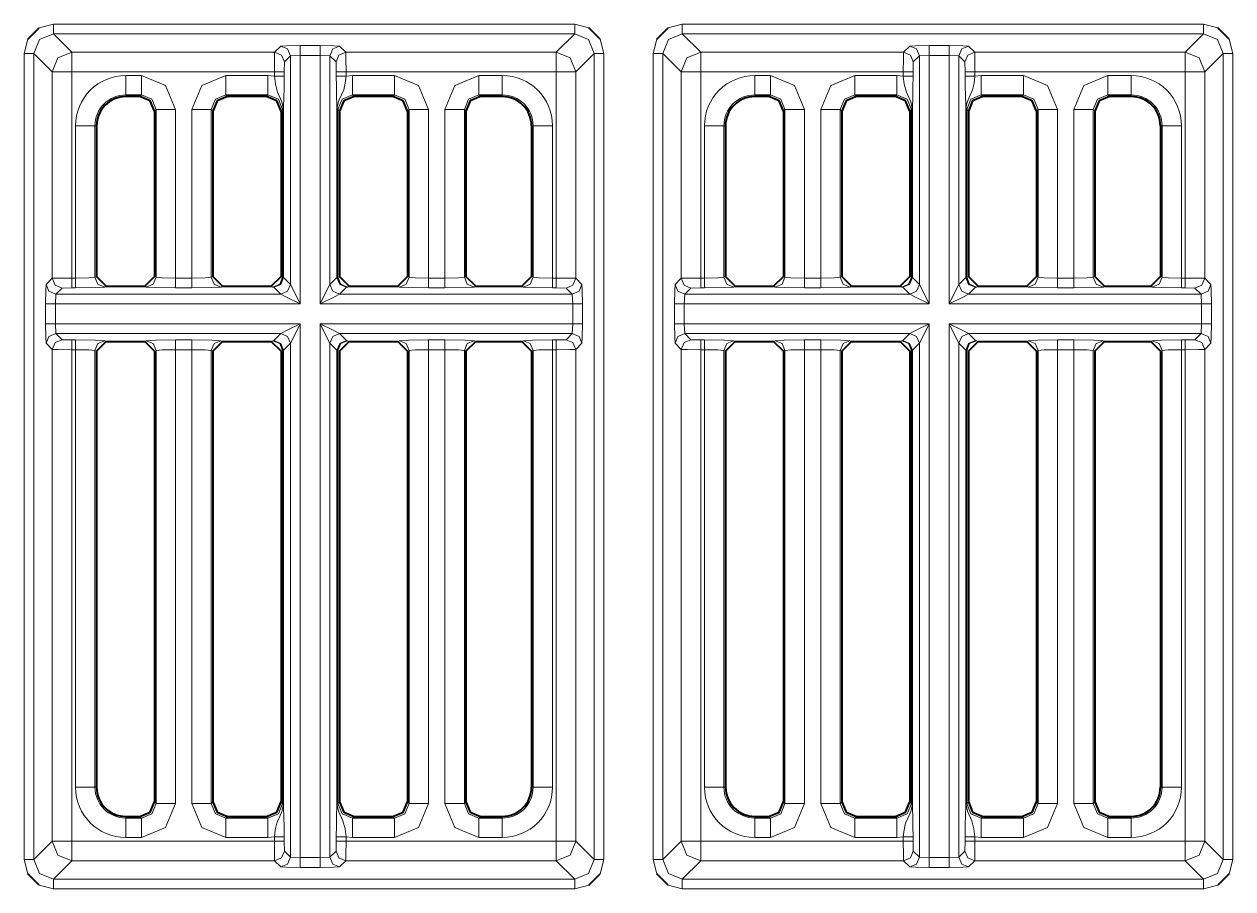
# Model space of a CAD drawing. Header units: millimetres. Extents: x 0 to 2941, y -405 to 1422.
# Drawn here: x 879.3 to 941.4, y 836.5 to 880.9 of the extents above; entities that cross this region are included whole.
import ezdxf

# ---------------------------------------------------------------- set-up
doc = ezdxf.new("R2010")
doc.units = ezdxf.units.MM
doc.layers.add('FINE', color=9, linetype='Continuous')
doc.layers.add('OUTLINE', color=7, linetype='Continuous')

msp = doc.modelspace()

# ---------------------------------------------------------------- linework, layer by layer
at = {"layer": 'FINE', "lineweight": 9}
for p, q in [((880.052, 880.689), (880.779, 880.877)), ((880.779, 880.877), (907.554, 880.877)), ((907.554, 880.877), (908.281, 880.689)), ((912.352, 880.689), (913.079, 880.877)), ((913.079, 880.877), (939.854, 880.877)), ((939.854, 880.877), (940.581, 880.689)), ((907.554, 880.377), (880.779, 880.377)), ((880.779, 880.377), (881.723, 879.434)), ((906.61, 879.434), (907.554, 880.377)), ((913.079, 880.377), (914.023, 879.434)), ((879.28, 879.378), (879.468, 880.105)), ((892.142, 879.434), (892.457, 879.749)), ((893.457, 879.775), (894.483, 879.775)), ((895.482, 879.749), (895.797, 879.434)), ((908.865, 880.105), (909.053, 879.378)), ((924.442, 879.434), (924.757, 879.749)), ((925.757, 879.775), (926.782, 879.775)), ((927.782, 879.749), (928.097, 879.434)), ((941.165, 880.105), (941.354, 879.378)), ((880.723, 878.434), (879.779, 879.378)), ((879.779, 879.378), (879.779, 837.953)), ((881.723, 879.434), (892.142, 879.434)), ((892.957, 879.249), (892.641, 878.934)), ((893.457, 879.274), (892.957, 879.249)), ((892.957, 879.249), (892.957, 867.505)), ((894.483, 879.274), (893.457, 879.274)), ((893.457, 866.506), (893.457, 879.274)), ((894.982, 879.249), (894.483, 879.274)), ((894.483, 879.274), (894.483, 866.506)), ((894.982, 867.505), (894.982, 879.249)), ((895.298, 878.934), (894.982, 879.249)), ((895.797, 879.434), (906.61, 879.434)), ((912.08, 879.378), (912.08, 837.953)), ((913.023, 878.434), (912.08, 879.378)), ((914.023, 879.434), (924.442, 879.434)), ((925.257, 879.249), (924.942, 878.934)), ((925.757, 879.274), (925.257, 879.249)), ((925.257, 879.249), (925.257, 867.505)), ((925.757, 866.506), (925.757, 879.274)), ((926.782, 879.274), (925.757, 879.274)), ((926.782, 879.274), (926.782, 866.506)), ((927.282, 879.249), (926.782, 879.274)), ((927.282, 867.505), (927.282, 879.249)), ((927.598, 878.934), (927.282, 879.249)), ((928.097, 879.434), (938.91, 879.434)), ((940.854, 879.378), (939.91, 878.434)), ((940.854, 837.953), (940.854, 879.378)), ((941.354, 879.378), (941.354, 837.953)), ((881.723, 878.434), (881.723, 867.833)), ((892.641, 878.934), (892.629, 878.434)), ((892.629, 878.434), (892.629, 878.208)), ((895.31, 878.434), (895.298, 878.934)), ((895.31, 878.208), (895.31, 878.434)), ((906.61, 878.434), (895.81, 878.434)), ((895.81, 878.434), (895.81, 878.208)), ((906.61, 867.833), (906.61, 878.434)), ((907.61, 878.434), (907.61, 867.821)), ((913.023, 867.821), (913.023, 878.434)), ((924.429, 878.208), (924.429, 878.434)), ((924.942, 878.934), (924.929, 878.434)), ((924.929, 878.434), (924.929, 878.208)), ((927.61, 878.434), (927.598, 878.934)), ((927.61, 878.208), (927.61, 878.434)), ((928.11, 878.434), (928.11, 878.208)), ((939.91, 878.434), (939.91, 867.821)), ((884.499, 878.238), (885.302, 878.238)), ((889.637, 878.238), (891.802, 878.238)), ((891.802, 878.238), (892.129, 878.208)), ((895.81, 878.208), (896.137, 878.238)), ((896.137, 878.238), (898.302, 878.238)), ((902.637, 878.238), (903.835, 878.238)), ((916.799, 878.238), (917.602, 878.238)), ((921.937, 878.238), (924.102, 878.238)), ((924.102, 878.238), (924.429, 878.208)), ((928.11, 878.208), (928.437, 878.238)), ((928.437, 878.238), (930.602, 878.238)), ((884.499, 877.24), (884.499, 877.159)), ((885.302, 877.24), (884.499, 877.24)), ((885.221, 877.159), (885.302, 877.24)), ((889.637, 877.24), (889.719, 877.159)), ((891.802, 877.24), (889.637, 877.24)), ((891.721, 877.159), (891.802, 877.24)), ((896.137, 877.24), (896.219, 877.159)), ((898.302, 877.24), (896.137, 877.24)), ((898.221, 877.159), (898.302, 877.24)), ((902.637, 877.24), (902.719, 877.159)), ((903.835, 877.24), (902.637, 877.24)), ((903.835, 877.159), (903.835, 877.24)), ((916.799, 877.24), (916.799, 877.159)), ((924.102, 877.24), (921.937, 877.24)), ((921.937, 877.24), (922.019, 877.159)), ((924.021, 877.159), (924.102, 877.24)), ((936.135, 877.24), (934.937, 877.24)), ((934.937, 877.24), (935.019, 877.159)), ((936.135, 877.159), (936.135, 877.24)), ((886.051, 876.491), (885.97, 876.409)), ((886.051, 867.871), (886.051, 876.491)), ((887.05, 876.491), (887.05, 867.833)), ((888.97, 876.409), (888.888, 876.491)), ((892.551, 876.491), (892.47, 876.409)), ((892.551, 867.871), (892.551, 876.491)), ((892.583, 867.862), (892.583, 876.491)), ((895.356, 876.491), (895.356, 867.862)), ((895.47, 876.409), (895.388, 876.491)), ((895.388, 876.491), (895.388, 867.871)), ((899.051, 876.491), (898.97, 876.409)), ((899.051, 867.871), (899.051, 876.491)), ((900.05, 876.491), (900.05, 867.833)), ((901.97, 876.409), (901.888, 876.491)), ((918.351, 876.491), (918.27, 876.409)), ((919.349, 876.491), (919.349, 867.833)), ((920.19, 867.833), (920.19, 876.491)), ((921.188, 876.491), (921.188, 867.871)), ((921.27, 876.409), (921.188, 876.491)), ((924.851, 876.491), (924.77, 876.409)), ((924.851, 867.871), (924.851, 876.491)), ((924.883, 867.862), (924.883, 876.491)), ((924.9, 876.491), (924.9, 867.862)), ((927.64, 867.862), (927.64, 876.491)), ((927.656, 876.491), (927.656, 867.862)), ((927.77, 876.409), (927.688, 876.491)), ((927.688, 876.491), (927.688, 867.871)), ((932.35, 876.491), (932.35, 867.833)), ((934.27, 876.409), (934.188, 876.491)), ((881.919, 867.833), (881.919, 875.659)), ((882.999, 875.659), (882.917, 875.659)), ((905.416, 875.659), (905.335, 875.659)), ((905.416, 867.871), (905.416, 875.659)), ((906.415, 875.659), (906.415, 867.833)), ((914.219, 867.833), (914.219, 875.659)), ((915.217, 875.659), (915.217, 867.871)), ((915.299, 875.659), (915.217, 875.659)), ((881.723, 867.833), (881.919, 867.833)), ((885.97, 867.911), (886.051, 867.871)), ((892.47, 867.911), (892.551, 867.871)), ((892.551, 867.871), (892.583, 867.862)), ((895.356, 867.862), (895.388, 867.871)), ((895.388, 867.871), (895.47, 867.911)), ((898.97, 867.911), (899.051, 867.871)), ((905.335, 867.911), (905.416, 867.871)), ((906.415, 867.833), (906.61, 867.833)), ((907.61, 867.821), (907.925, 867.505)), ((912.708, 867.505), (913.023, 867.821)), ((915.217, 867.871), (915.299, 867.911)), ((919.349, 867.833), (920.19, 867.833)), ((921.188, 867.871), (921.27, 867.911)), ((924.77, 867.911), (924.851, 867.871)), ((924.851, 867.871), (924.883, 867.862)), ((924.9, 867.862), (925.257, 867.505)), ((927.282, 867.505), (927.64, 867.862)), ((927.656, 867.862), (927.688, 867.871)), ((927.688, 867.871), (927.77, 867.911)), ((931.27, 867.911), (931.351, 867.871)), ((932.35, 867.833), (933.19, 867.833)), ((939.91, 867.821), (940.225, 867.505)), ((881.223, 867.321), (880.908, 867.005)), ((881.723, 867.333), (881.223, 867.321)), ((881.919, 867.333), (881.723, 867.333)), ((883.498, 867.412), (883.416, 867.371)), ((885.552, 867.371), (885.47, 867.412)), ((887.89, 867.333), (887.05, 867.333)), ((889.47, 867.412), (889.388, 867.371)), ((892.052, 867.371), (891.97, 867.412)), ((892.1, 867.363), (892.052, 867.371)), ((892.457, 867.005), (892.1, 867.363)), ((895.888, 867.371), (895.839, 867.363)), ((895.97, 867.412), (895.888, 867.371)), ((898.552, 867.371), (898.47, 867.412)), ((900.89, 867.333), (900.05, 867.333)), ((902.47, 867.412), (902.388, 867.371)), ((904.917, 867.371), (904.835, 867.412)), ((906.61, 867.333), (906.415, 867.333)), ((907.11, 867.321), (906.61, 867.333)), ((914.023, 867.333), (913.523, 867.321)), ((914.219, 867.333), (914.023, 867.333)), ((915.799, 867.412), (915.717, 867.371)), ((917.852, 867.371), (917.77, 867.412)), ((920.19, 867.333), (919.349, 867.333)), ((921.77, 867.412), (921.688, 867.371)), ((924.352, 867.371), (924.27, 867.412)), ((924.4, 867.363), (924.352, 867.371)), ((924.757, 867.005), (924.4, 867.363)), ((928.139, 867.363), (927.782, 867.005)), ((928.188, 867.371), (928.139, 867.363)), ((928.27, 867.412), (928.188, 867.371)), ((930.852, 867.371), (930.77, 867.412)), ((933.19, 867.333), (932.35, 867.333)), ((934.77, 867.412), (934.688, 867.371)), ((937.217, 867.371), (937.135, 867.412)), ((938.91, 867.333), (938.715, 867.333)), ((939.41, 867.321), (938.91, 867.333)), ((939.725, 867.005), (939.41, 867.321)), ((880.908, 867.005), (880.882, 866.506)), ((880.908, 867.005), (892.457, 867.005)), ((907.451, 866.506), (907.425, 867.005)), ((913.208, 867.005), (913.182, 866.506)), ((927.782, 867.005), (939.725, 867.005)), ((939.751, 866.506), (939.725, 867.005)), ((880.382, 865.48), (880.382, 866.506)), ((893.457, 866.506), (880.882, 866.506)), ((880.882, 866.506), (880.882, 865.48)), ((907.451, 866.506), (894.483, 866.506)), ((907.951, 866.506), (907.951, 865.48)), ((912.683, 865.48), (912.683, 866.506)), ((913.182, 866.506), (913.182, 865.48)), ((925.757, 866.506), (913.182, 866.506)), ((939.751, 866.506), (926.782, 866.506)), ((939.751, 865.48), (939.751, 866.506)), ((940.251, 866.506), (940.251, 865.48)), ((880.882, 865.48), (880.908, 864.98)), ((880.882, 865.48), (893.457, 865.48)), ((893.457, 838.056), (893.457, 865.48)), ((894.483, 865.48), (894.483, 838.056)), ((907.425, 864.98), (907.451, 865.48)), ((913.182, 865.48), (925.757, 865.48)), ((913.182, 865.48), (913.208, 864.98)), ((925.757, 838.056), (925.757, 865.48)), ((926.782, 865.48), (926.782, 838.056)), ((926.782, 865.48), (939.751, 865.48)), ((939.725, 864.98), (939.751, 865.48)), ((892.457, 864.98), (880.908, 864.98)), ((880.908, 864.98), (881.223, 864.665)), ((892.1, 864.623), (892.457, 864.98)), ((913.208, 864.98), (913.523, 864.665)), ((924.757, 864.98), (913.208, 864.98)), ((924.4, 864.623), (924.757, 864.98)), ((927.782, 864.98), (928.139, 864.623)), ((880.723, 864.165), (880.408, 864.48)), ((880.723, 838.897), (880.723, 864.165)), ((881.223, 864.665), (881.723, 864.652)), ((881.723, 864.652), (881.919, 864.652)), ((881.919, 864.152), (881.723, 864.152)), ((881.723, 864.152), (881.723, 838.897)), ((881.919, 841.672), (881.919, 864.152)), ((882.999, 864.074), (882.917, 864.115)), ((882.917, 864.115), (882.917, 841.672)), ((883.416, 864.615), (883.498, 864.574)), ((885.47, 864.574), (885.552, 864.615)), ((886.051, 864.115), (885.97, 864.074)), ((886.051, 840.84), (886.051, 864.115)), ((887.05, 864.652), (887.89, 864.652)), ((887.89, 864.152), (887.05, 864.152)), ((887.05, 864.152), (887.05, 840.84)), ((887.89, 840.84), (887.89, 864.152)), ((888.97, 864.074), (888.888, 864.115)), ((888.888, 864.115), (888.888, 840.84)), ((889.388, 864.615), (889.47, 864.574)), ((891.97, 864.574), (892.052, 864.615)), ((892.052, 864.615), (892.1, 864.623)), ((892.583, 864.123), (892.551, 864.115)), ((892.957, 864.48), (892.957, 838.082)), ((894.982, 838.082), (894.982, 864.48)), ((895.34, 864.123), (894.982, 864.48)), ((895.34, 840.84), (895.34, 864.123)), ((895.356, 864.123), (895.356, 840.84)), ((895.388, 864.115), (895.356, 864.123)), ((895.839, 864.623), (895.888, 864.615)), ((895.888, 864.615), (895.97, 864.574)), ((898.47, 864.574), (898.552, 864.615)), ((900.05, 864.652), (900.89, 864.652)), ((902.388, 864.615), (902.47, 864.574)), ((904.835, 864.574), (904.917, 864.615)), ((905.416, 864.115), (905.335, 864.074)), ((905.416, 841.672), (905.416, 864.115)), ((906.415, 864.652), (906.61, 864.652)), ((906.61, 864.652), (907.11, 864.665)), ((906.61, 838.897), (906.61, 864.152)), ((907.925, 864.48), (907.61, 864.165)), ((907.61, 864.165), (907.61, 838.897)), ((913.023, 838.897), (913.023, 864.165)), ((913.523, 864.665), (914.023, 864.652)), ((914.023, 864.652), (914.219, 864.652)), ((914.219, 864.152), (914.023, 864.152)), ((914.023, 864.152), (914.023, 838.897)), ((914.219, 841.672), (914.219, 864.152)), ((915.299, 864.074), (915.217, 864.115)), ((915.217, 864.115), (915.217, 841.672)), ((915.717, 864.615), (915.799, 864.574)), ((917.77, 864.574), (917.852, 864.615)), ((919.349, 864.652), (920.19, 864.652)), ((920.19, 864.152), (919.349, 864.152)), ((919.349, 864.152), (919.349, 840.84)), ((920.19, 840.84), (920.19, 864.152)), ((921.27, 864.074), (921.188, 864.115)), ((921.188, 864.115), (921.188, 840.84)), ((921.688, 864.615), (921.77, 864.574)), ((924.27, 864.574), (924.352, 864.615)), ((924.352, 864.615), (924.4, 864.623)), ((924.851, 864.115), (924.77, 864.074)), ((924.883, 864.123), (924.851, 864.115)), ((924.851, 840.84), (924.851, 864.115)), ((924.883, 840.84), (924.883, 864.123)), ((925.257, 864.48), (925.257, 838.082)), ((927.64, 864.123), (927.282, 864.48)), ((927.282, 838.082), (927.282, 864.48)), ((927.64, 840.84), (927.64, 864.123)), ((927.656, 864.123), (927.656, 840.84)), ((927.688, 864.115), (927.656, 864.123)), ((927.688, 864.115), (927.688, 840.84)), ((927.77, 864.074), (927.688, 864.115)), ((928.139, 864.623), (928.188, 864.615)), ((928.188, 864.615), (928.27, 864.574)), ((930.77, 864.574), (930.852, 864.615)), ((931.351, 864.115), (931.27, 864.074)), ((931.351, 840.84), (931.351, 864.115)), ((932.35, 864.652), (933.19, 864.652)), ((933.19, 840.84), (933.19, 864.152)), ((934.27, 864.074), (934.188, 864.115)), ((934.188, 864.115), (934.188, 840.84)), ((934.688, 864.615), (934.77, 864.574)), ((937.135, 864.574), (937.217, 864.615)), ((938.715, 864.652), (938.91, 864.652)), ((938.91, 864.152), (938.715, 864.152)), ((938.715, 864.152), (938.715, 841.672)), ((938.91, 864.652), (939.41, 864.665)), ((938.91, 838.897), (938.91, 864.152)), ((940.225, 864.48), (939.91, 864.165)), ((939.91, 864.165), (939.91, 838.897)), ((882.917, 841.672), (882.999, 841.672)), ((905.335, 841.672), (905.416, 841.672)), ((915.217, 841.672), (915.299, 841.672)), ((937.635, 841.672), (937.716, 841.672)), ((885.97, 840.921), (886.051, 840.84)), ((888.888, 840.84), (888.97, 840.921)), ((892.47, 840.921), (892.551, 840.84)), ((898.97, 840.921), (899.051, 840.84)), ((918.27, 840.921), (918.351, 840.84)), ((921.188, 840.84), (921.27, 840.921)), ((924.77, 840.921), (924.851, 840.84)), ((927.688, 840.84), (927.77, 840.921)), ((931.27, 840.921), (931.351, 840.84)), ((934.188, 840.84), (934.27, 840.921)), ((884.499, 840.172), (884.499, 840.091)), ((884.499, 840.091), (885.302, 840.091)), ((885.302, 840.091), (885.221, 840.172)), ((889.719, 840.172), (889.637, 840.091)), ((889.637, 840.091), (891.802, 840.091)), ((891.802, 840.091), (891.721, 840.172)), ((896.219, 840.172), (896.137, 840.091)), ((896.137, 840.091), (898.302, 840.091)), ((898.302, 840.091), (898.221, 840.172)), ((902.719, 840.172), (902.637, 840.091)), ((902.637, 840.091), (903.835, 840.091)), ((903.835, 840.091), (903.835, 840.172)), ((916.799, 840.172), (916.799, 840.091)), ((916.799, 840.091), (917.602, 840.091)), ((917.602, 840.091), (917.521, 840.172)), ((924.102, 840.091), (924.021, 840.172)), ((928.519, 840.172), (928.437, 840.091)), ((928.437, 840.091), (930.602, 840.091)), ((930.602, 840.091), (930.521, 840.172)), ((879.779, 837.953), (880.723, 838.897)), ((885.302, 839.092), (884.499, 839.092)), ((891.802, 839.092), (889.637, 839.092)), ((892.129, 839.123), (891.802, 839.092)), ((892.629, 839.123), (892.629, 838.897)), ((892.629, 838.897), (892.641, 838.397)), ((895.298, 838.397), (895.31, 838.897)), ((895.31, 838.897), (895.31, 839.123)), ((895.81, 839.123), (895.81, 838.897)), ((896.137, 839.092), (895.81, 839.123)), ((895.81, 838.897), (906.61, 838.897)), ((898.302, 839.092), (896.137, 839.092)), ((903.835, 839.092), (902.637, 839.092)), ((907.61, 838.897), (908.554, 837.953)), ((912.08, 837.953), (913.023, 838.897)), ((914.023, 838.897), (924.429, 838.897)), ((924.102, 839.092), (921.937, 839.092)), ((924.429, 839.123), (924.102, 839.092)), ((924.429, 838.897), (924.429, 839.123)), ((924.929, 839.123), (924.929, 838.897)), ((924.929, 838.897), (924.942, 838.397)), ((927.598, 838.397), (927.61, 838.897)), ((927.61, 838.897), (927.61, 839.123)), ((928.11, 839.123), (928.11, 838.897)), ((928.437, 839.092), (928.11, 839.123)), ((928.11, 838.897), (938.91, 838.897)), ((930.602, 839.092), (928.437, 839.092)), ((936.135, 839.092), (934.937, 839.092)), ((939.91, 838.897), (940.854, 837.953)), ((892.641, 838.397), (892.957, 838.082)), ((892.957, 838.082), (893.457, 838.056)), ((893.457, 838.056), (894.483, 838.056)), ((894.483, 838.056), (894.982, 838.082)), ((894.982, 838.082), (895.298, 838.397)), ((924.942, 838.397), (925.257, 838.082)), ((925.257, 838.082), (925.757, 838.056)), ((925.757, 838.056), (926.782, 838.056)), ((926.782, 838.056), (927.282, 838.082)), ((927.282, 838.082), (927.598, 838.397)), ((894.483, 837.556), (893.457, 837.556)), ((895.797, 837.897), (895.482, 837.582)), ((906.61, 837.897), (895.797, 837.897)), ((907.554, 836.954), (906.61, 837.897)), ((911.768, 837.226), (911.58, 837.953)), ((914.023, 837.897), (913.079, 836.954)), ((924.442, 837.897), (914.023, 837.897)), ((924.757, 837.582), (924.442, 837.897)), ((926.782, 837.556), (925.757, 837.556)), ((928.097, 837.897), (927.782, 837.582)), ((938.91, 837.897), (928.097, 837.897)), ((939.854, 836.954), (938.91, 837.897)), ((941.354, 837.953), (941.165, 837.226)), ((880.779, 836.954), (907.554, 836.954)), ((913.079, 836.954), (939.854, 836.954)), ((880.779, 836.454), (880.052, 836.642)), ((907.554, 836.454), (880.779, 836.454)), ((908.281, 836.642), (907.554, 836.454)), ((940.581, 836.642), (939.854, 836.454))]:
    msp.add_line(p, q, dxfattribs=at)
for points in [[(880.779, 880.877), (880.779, 880.528), (880.779, 880.377)], [(907.554, 880.877), (907.554, 880.528), (907.554, 880.377)], [(913.079, 880.877), (913.079, 880.528), (913.079, 880.377)], [(939.854, 880.877), (939.854, 880.528), (939.854, 880.377)], [(880.779, 880.377), (880.072, 880.085), (879.779, 879.378)], [(908.554, 879.378), (908.261, 880.085), (907.554, 880.377)], [(913.079, 880.377), (912.372, 880.085), (912.08, 879.378)], [(938.91, 879.434), (939.854, 880.377), (913.079, 880.377)], [(940.854, 879.378), (940.561, 880.085), (939.854, 880.377)], [(892.457, 879.749), (892.759, 879.767), (893.457, 879.775)], [(892.457, 879.749), (892.81, 879.602), (892.957, 879.249)], [(893.457, 879.775), (893.457, 879.623), (893.457, 879.274)], [(894.483, 879.775), (894.483, 879.623), (894.483, 879.274)], [(894.483, 879.775), (895.18, 879.767), (895.482, 879.749)], [(895.482, 879.749), (895.129, 879.602), (894.982, 879.249)], [(911.58, 837.953), (911.58, 879.378), (911.768, 880.105)], [(924.757, 879.749), (925.059, 879.767), (925.757, 879.775)], [(925.257, 879.249), (925.11, 879.602), (924.757, 879.749)], [(925.757, 879.274), (925.757, 879.623), (925.757, 879.775)], [(926.782, 879.274), (926.782, 879.623), (926.782, 879.775)], [(926.782, 879.775), (927.48, 879.767), (927.782, 879.749)], [(927.282, 879.249), (927.429, 879.602), (927.782, 879.749)], [(879.779, 879.378), (879.629, 879.378), (879.28, 879.378)], [(879.468, 837.226), (879.28, 837.953), (879.28, 879.378)], [(880.723, 878.434), (881.016, 879.141), (881.723, 879.434)], [(881.723, 878.434), (881.723, 879.132), (881.723, 879.434)], [(892.129, 878.434), (892.133, 879.132), (892.142, 879.434)], [(892.142, 879.434), (892.495, 879.287), (892.641, 878.934)], [(895.797, 879.434), (895.444, 879.287), (895.298, 878.934)], [(895.797, 879.434), (895.807, 879.132), (895.81, 878.434)], [(906.61, 879.434), (907.317, 879.141), (907.61, 878.434)], [(906.61, 878.434), (906.61, 879.132), (906.61, 879.434)], [(908.554, 837.953), (908.554, 879.378), (907.61, 878.434)], [(909.053, 879.378), (908.705, 879.378), (908.554, 879.378)], [(909.053, 879.378), (909.053, 837.953), (908.865, 837.226)], [(912.08, 879.378), (911.929, 879.378), (911.58, 879.378)], [(913.023, 878.434), (913.316, 879.141), (914.023, 879.434)], [(914.023, 878.434), (914.023, 879.132), (914.023, 879.434)], [(924.429, 878.434), (924.433, 879.132), (924.442, 879.434)], [(924.942, 878.934), (924.795, 879.287), (924.442, 879.434)], [(927.598, 878.934), (927.744, 879.287), (928.097, 879.434)], [(928.097, 879.434), (928.106, 879.132), (928.11, 878.434)], [(938.91, 879.434), (939.617, 879.141), (939.91, 878.434)], [(938.91, 878.434), (938.91, 879.132), (938.91, 879.434)], [(941.354, 879.378), (941.005, 879.378), (940.854, 879.378)], [(880.408, 867.505), (880.723, 867.821), (880.723, 878.434)], [(881.723, 878.434), (881.025, 878.434), (880.723, 878.434)], [(892.129, 878.208), (892.129, 878.434), (881.723, 878.434)], [(892.129, 878.434), (892.478, 878.434), (892.629, 878.434)], [(895.81, 878.434), (895.461, 878.434), (895.31, 878.434)], [(907.61, 878.434), (907.308, 878.434), (906.61, 878.434)], [(914.023, 878.434), (913.325, 878.434), (913.023, 878.434)], [(924.429, 878.434), (914.023, 878.434), (914.023, 867.833), (914.219, 867.833)], [(924.929, 878.434), (924.778, 878.434), (924.429, 878.434)], [(927.61, 878.434), (927.761, 878.434), (928.11, 878.434)], [(938.91, 867.833), (938.91, 878.434), (928.11, 878.434)], [(939.91, 878.434), (939.608, 878.434), (938.91, 878.434)], [(884.499, 878.238), (884.499, 877.55), (884.499, 877.24)], [(885.302, 878.238), (885.302, 877.55), (885.302, 877.24)], [(885.302, 878.238), (886.538, 877.727), (887.05, 876.491)], [(887.89, 876.491), (888.401, 877.727), (889.637, 878.238)], [(889.637, 878.238), (889.637, 877.55), (889.637, 877.24)], [(891.802, 878.238), (891.802, 877.55), (891.802, 877.24)], [(892.129, 878.208), (892.478, 878.208), (892.629, 878.208)], [(892.583, 876.491), (892.581, 876.561), (892.572, 876.648), (892.512, 876.888), (892.29, 877.387), (892.179, 877.801), (892.129, 878.208)], [(892.629, 878.208), (892.626, 877.616), (892.617, 877.068), (892.604, 876.66), (892.6, 876.552), (892.6, 876.518), (892.6, 876.491)], [(895.81, 878.208), (895.461, 878.208), (895.31, 878.208)], [(895.34, 876.491), (895.34, 876.503), (895.339, 876.53), (895.338, 876.59), (895.336, 876.639), (895.334, 876.713), (895.32, 877.207), (895.313, 877.678), (895.31, 878.208)], [(895.81, 878.208), (895.767, 877.844), (895.689, 877.501), (895.464, 876.983), (895.414, 876.846), (895.384, 876.739), (895.361, 876.594), (895.357, 876.524), (895.356, 876.491)], [(896.137, 878.238), (896.137, 877.55), (896.137, 877.24)], [(898.302, 878.238), (898.302, 877.55), (898.302, 877.24)], [(898.302, 878.238), (899.538, 877.727), (900.05, 876.491)], [(900.89, 876.491), (901.401, 877.727), (902.637, 878.238)], [(902.637, 878.238), (902.637, 877.55), (902.637, 877.24)], [(903.835, 877.24), (903.835, 877.55), (903.835, 878.238)], [(916.799, 878.238), (916.799, 877.55), (916.799, 877.24)], [(917.602, 878.238), (917.602, 877.55), (917.602, 877.24)], [(917.602, 878.238), (918.838, 877.727), (919.349, 876.491)], [(920.19, 876.491), (920.701, 877.727), (921.937, 878.238)], [(921.937, 877.24), (921.937, 877.55), (921.937, 878.238)], [(924.102, 877.24), (924.102, 877.55), (924.102, 878.238)], [(924.929, 878.208), (924.778, 878.208), (924.429, 878.208)], [(924.883, 876.491), (924.881, 876.561), (924.872, 876.648), (924.812, 876.888), (924.59, 877.387), (924.479, 877.801), (924.429, 878.208)], [(924.929, 878.208), (924.926, 877.616), (924.917, 877.068), (924.904, 876.66), (924.9, 876.552), (924.9, 876.518), (924.9, 876.491)], [(927.61, 878.208), (927.761, 878.208), (928.11, 878.208)], [(927.64, 876.491), (927.64, 876.503), (927.639, 876.53), (927.638, 876.59), (927.637, 876.639), (927.634, 876.713), (927.62, 877.207), (927.613, 877.678), (927.61, 878.208)], [(928.11, 878.208), (928.067, 877.844), (927.989, 877.501), (927.765, 876.983), (927.713, 876.846), (927.684, 876.739), (927.661, 876.594), (927.657, 876.524), (927.656, 876.491)], [(928.437, 877.24), (928.437, 877.55), (928.437, 878.238)], [(930.602, 877.24), (930.602, 877.55), (930.602, 878.238)], [(930.602, 878.238), (931.838, 877.727), (932.35, 876.491)], [(933.19, 867.833), (933.19, 876.491), (933.701, 877.727), (934.937, 878.238), (936.135, 878.238)], [(934.937, 877.24), (934.937, 877.55), (934.937, 878.238)], [(936.135, 877.24), (936.135, 877.55), (936.135, 878.238)], [(886.051, 876.491), (885.833, 877.022), (885.302, 877.24)], [(889.637, 877.24), (889.106, 877.022), (888.888, 876.491)], [(892.551, 876.491), (892.333, 877.022), (891.802, 877.24)], [(896.137, 877.24), (895.606, 877.022), (895.388, 876.491)], [(899.051, 876.491), (898.833, 877.022), (898.302, 877.24)], [(902.637, 877.24), (902.106, 877.022), (901.888, 876.491)], [(917.521, 877.159), (917.602, 877.24), (916.799, 877.24)], [(918.351, 876.491), (918.133, 877.022), (917.602, 877.24)], [(921.937, 877.24), (921.406, 877.022), (921.188, 876.491)], [(924.851, 876.491), (924.633, 877.022), (924.102, 877.24)], [(928.437, 877.24), (927.906, 877.022), (927.688, 876.491)], [(930.521, 877.159), (930.602, 877.24), (928.437, 877.24), (928.519, 877.159)], [(931.351, 876.491), (931.133, 877.022), (930.602, 877.24)], [(934.937, 877.24), (934.406, 877.022), (934.188, 876.491)], [(887.05, 876.491), (886.361, 876.491), (886.051, 876.491)], [(887.05, 867.833), (887.89, 867.833), (887.89, 876.491)], [(887.89, 876.491), (888.578, 876.491), (888.888, 876.491)], [(888.888, 876.491), (888.888, 867.871), (888.97, 867.911)], [(892.551, 876.491), (892.562, 876.491), (892.583, 876.491)], [(892.583, 876.491), (892.595, 876.491), (892.6, 876.491)], [(892.6, 876.491), (892.6, 867.862), (892.957, 867.505)], [(894.982, 867.505), (895.34, 867.862), (895.34, 876.491)], [(895.356, 876.491), (895.345, 876.491), (895.34, 876.491)], [(895.356, 876.491), (895.378, 876.491), (895.388, 876.491)], [(899.051, 876.491), (899.361, 876.491), (900.05, 876.491)], [(900.05, 867.833), (900.89, 867.833), (900.89, 876.491)], [(900.89, 876.491), (901.578, 876.491), (901.888, 876.491)], [(901.888, 876.491), (901.888, 867.871), (901.97, 867.911)], [(918.27, 867.911), (918.351, 867.871), (918.351, 876.491)], [(919.349, 876.491), (918.661, 876.491), (918.351, 876.491)], [(920.19, 876.491), (920.878, 876.491), (921.188, 876.491)], [(924.851, 876.491), (924.862, 876.491), (924.883, 876.491)], [(924.9, 876.491), (924.895, 876.491), (924.883, 876.491)], [(927.64, 876.491), (927.645, 876.491), (927.656, 876.491)], [(927.656, 876.491), (927.678, 876.491), (927.688, 876.491)], [(931.351, 867.871), (931.351, 876.491), (931.27, 876.409)], [(931.351, 876.491), (931.661, 876.491), (932.35, 876.491)], [(933.19, 876.491), (933.878, 876.491), (934.188, 876.491)], [(934.188, 876.491), (934.188, 867.871), (934.27, 867.911)], [(882.917, 875.659), (882.607, 875.659), (881.919, 875.659)], [(882.917, 875.659), (882.917, 867.871), (882.999, 867.911)], [(905.416, 875.659), (905.726, 875.659), (906.415, 875.659)], [(914.219, 875.659), (914.907, 875.659), (915.217, 875.659)], [(937.635, 867.911), (937.716, 867.871), (937.716, 875.659), (937.635, 875.659)], [(937.716, 875.659), (938.026, 875.659), (938.715, 875.659)], [(938.715, 875.659), (938.715, 867.833), (938.91, 867.833)], [(880.723, 867.821), (881.025, 867.83), (881.723, 867.833)], [(880.723, 867.821), (880.87, 867.467), (881.223, 867.321)], [(881.723, 867.833), (881.723, 867.484), (881.723, 867.333)], [(881.919, 867.833), (882.607, 867.844), (882.917, 867.871)], [(881.919, 867.833), (881.919, 867.484), (881.919, 867.333)], [(882.917, 867.871), (883.064, 867.517), (883.416, 867.371)], [(886.051, 867.871), (885.904, 867.517), (885.552, 867.371)], [(886.051, 867.871), (886.361, 867.844), (887.05, 867.833)], [(887.05, 867.833), (887.05, 867.484), (887.05, 867.333)], [(887.89, 867.833), (888.578, 867.844), (888.888, 867.871)], [(887.89, 867.833), (887.89, 867.484), (887.89, 867.333)], [(888.888, 867.871), (889.035, 867.517), (889.388, 867.371)], [(892.052, 867.371), (892.404, 867.517), (892.551, 867.871)], [(892.1, 867.363), (892.453, 867.509), (892.6, 867.862)], [(892.1, 867.363), (892.44, 867.51), (892.583, 867.862)], [(892.583, 867.862), (892.595, 867.862), (892.6, 867.862)], [(895.34, 867.862), (895.486, 867.509), (895.839, 867.363)], [(895.34, 867.862), (895.345, 867.862), (895.356, 867.862)], [(895.356, 867.862), (895.499, 867.51), (895.839, 867.363)], [(895.388, 867.871), (895.535, 867.517), (895.888, 867.371)], [(899.051, 867.871), (898.904, 867.517), (898.552, 867.371)], [(899.051, 867.871), (899.361, 867.844), (900.05, 867.833)], [(900.05, 867.833), (900.05, 867.484), (900.05, 867.333)], [(900.89, 867.833), (901.578, 867.844), (901.888, 867.871)], [(900.89, 867.833), (900.89, 867.484), (900.89, 867.333)], [(901.888, 867.871), (902.035, 867.517), (902.388, 867.371)], [(904.917, 867.371), (905.27, 867.517), (905.416, 867.871)], [(905.416, 867.871), (905.726, 867.844), (906.415, 867.833)], [(906.415, 867.333), (906.415, 867.484), (906.415, 867.833)], [(906.61, 867.333), (906.61, 867.484), (906.61, 867.833)], [(906.61, 867.833), (907.308, 867.83), (907.61, 867.821)], [(907.11, 867.321), (907.463, 867.467), (907.61, 867.821)], [(913.023, 867.821), (913.325, 867.83), (914.023, 867.833)], [(913.023, 867.821), (913.17, 867.467), (913.523, 867.321)], [(914.023, 867.833), (914.023, 867.484), (914.023, 867.333)], [(914.219, 867.833), (914.907, 867.844), (915.217, 867.871)], [(914.219, 867.833), (914.219, 867.484), (914.219, 867.333)], [(915.217, 867.871), (915.364, 867.517), (915.717, 867.371)], [(918.351, 867.871), (918.205, 867.517), (917.852, 867.371)], [(918.351, 867.871), (918.661, 867.844), (919.349, 867.833)], [(919.349, 867.833), (919.349, 867.484), (919.349, 867.333)], [(920.19, 867.833), (920.878, 867.844), (921.188, 867.871)], [(920.19, 867.833), (920.19, 867.484), (920.19, 867.333)], [(921.188, 867.871), (921.335, 867.517), (921.688, 867.371)], [(924.352, 867.371), (924.704, 867.517), (924.851, 867.871)], [(924.4, 867.363), (924.74, 867.51), (924.883, 867.862)], [(924.4, 867.363), (924.753, 867.509), (924.9, 867.862)], [(924.883, 867.862), (924.895, 867.862), (924.9, 867.862)], [(927.64, 867.862), (927.786, 867.509), (928.139, 867.363)], [(927.64, 867.862), (927.645, 867.862), (927.656, 867.862)], [(927.656, 867.862), (927.799, 867.51), (928.139, 867.363)], [(927.688, 867.871), (927.835, 867.517), (928.188, 867.371)], [(931.351, 867.871), (931.205, 867.517), (930.852, 867.371)], [(931.351, 867.871), (931.661, 867.844), (932.35, 867.833)], [(932.35, 867.833), (932.35, 867.484), (932.35, 867.333)], [(933.19, 867.833), (933.878, 867.844), (934.188, 867.871)], [(933.19, 867.833), (933.19, 867.484), (933.19, 867.333)], [(934.188, 867.871), (934.335, 867.517), (934.688, 867.371)], [(937.217, 867.371), (937.569, 867.517), (937.716, 867.871)], [(937.716, 867.871), (938.026, 867.844), (938.715, 867.833)], [(938.715, 867.333), (938.715, 867.484), (938.715, 867.833)], [(938.91, 867.333), (938.91, 867.484), (938.91, 867.833)], [(938.91, 867.833), (939.608, 867.83), (939.91, 867.821)], [(939.41, 867.321), (939.763, 867.467), (939.91, 867.821)], [(880.382, 866.506), (880.39, 867.203), (880.408, 867.505)], [(880.408, 867.505), (880.554, 867.152), (880.908, 867.005)], [(883.416, 867.371), (882.951, 867.344), (881.919, 867.333)], [(887.05, 867.333), (886.017, 867.344), (885.552, 867.371)], [(889.388, 867.371), (888.922, 867.344), (887.89, 867.333)], [(892.457, 867.005), (892.81, 867.152), (892.957, 867.505)], [(892.957, 867.505), (893.108, 867.203), (893.457, 866.506)], [(894.483, 866.506), (894.831, 867.203), (894.982, 867.505)], [(894.982, 867.505), (895.129, 867.152), (895.482, 867.005)], [(895.839, 867.363), (895.482, 867.005), (907.425, 867.005), (907.11, 867.321)], [(900.05, 867.333), (899.017, 867.344), (898.552, 867.371)], [(902.388, 867.371), (901.922, 867.344), (900.89, 867.333)], [(906.415, 867.333), (905.382, 867.344), (904.917, 867.371)], [(907.425, 867.005), (907.778, 867.152), (907.925, 867.505)], [(907.925, 867.505), (907.943, 867.203), (907.951, 866.506)], [(912.683, 866.506), (912.69, 867.203), (912.708, 867.505)], [(912.708, 867.505), (912.855, 867.152), (913.208, 867.005)], [(913.523, 867.321), (913.208, 867.005), (924.757, 867.005)], [(915.717, 867.371), (915.251, 867.344), (914.219, 867.333)], [(919.349, 867.333), (918.317, 867.344), (917.852, 867.371)], [(921.688, 867.371), (921.222, 867.344), (920.19, 867.333)], [(924.757, 867.005), (925.11, 867.152), (925.257, 867.505)], [(925.257, 867.505), (925.408, 867.203), (925.757, 866.506)], [(926.782, 866.506), (927.131, 867.203), (927.282, 867.505)], [(927.282, 867.505), (927.429, 867.152), (927.782, 867.005)], [(932.35, 867.333), (931.317, 867.344), (930.852, 867.371)], [(934.688, 867.371), (934.222, 867.344), (933.19, 867.333)], [(938.715, 867.333), (937.682, 867.344), (937.217, 867.371)], [(939.725, 867.005), (940.079, 867.152), (940.225, 867.505)], [(940.225, 867.505), (940.243, 867.203), (940.251, 866.506)], [(893.457, 866.506), (892.759, 866.855), (892.457, 867.005)], [(895.482, 867.005), (895.18, 866.855), (894.483, 866.506)], [(925.757, 866.506), (925.059, 866.855), (924.757, 867.005)], [(927.782, 867.005), (927.48, 866.855), (926.782, 866.506)], [(880.382, 866.506), (880.533, 866.506), (880.882, 866.506)], [(894.483, 865.48), (907.451, 865.48), (907.451, 866.506)], [(907.451, 866.506), (907.8, 866.506), (907.951, 866.506)], [(912.683, 866.506), (912.834, 866.506), (913.182, 866.506)], [(939.751, 866.506), (940.1, 866.506), (940.251, 866.506)], [(880.382, 865.48), (880.533, 865.48), (880.882, 865.48)], [(880.408, 864.48), (880.39, 864.782), (880.382, 865.48)], [(892.457, 864.98), (892.759, 865.131), (893.457, 865.48)], [(893.457, 865.48), (893.108, 864.782), (892.957, 864.48)], [(894.483, 865.48), (895.18, 865.131), (895.482, 864.98)], [(894.982, 864.48), (894.831, 864.782), (894.483, 865.48)], [(907.451, 865.48), (907.8, 865.48), (907.951, 865.48)], [(907.951, 865.48), (907.943, 864.782), (907.925, 864.48)], [(912.683, 865.48), (912.834, 865.48), (913.182, 865.48)], [(913.023, 864.165), (912.708, 864.48), (912.69, 864.782), (912.683, 865.48)], [(924.757, 864.98), (925.059, 865.131), (925.757, 865.48)], [(925.757, 865.48), (925.408, 864.782), (925.257, 864.48)], [(927.282, 864.48), (927.131, 864.782), (926.782, 865.48)], [(926.782, 865.48), (927.48, 865.131), (927.782, 864.98)], [(939.751, 865.48), (940.1, 865.48), (940.251, 865.48)], [(940.251, 865.48), (940.243, 864.782), (940.225, 864.48)], [(880.408, 864.48), (880.554, 864.833), (880.908, 864.98)], [(892.957, 864.48), (892.81, 864.833), (892.457, 864.98)], [(895.482, 864.98), (895.129, 864.833), (894.982, 864.48)], [(907.11, 864.665), (907.425, 864.98), (895.482, 864.98), (895.839, 864.623)], [(907.425, 864.98), (907.778, 864.833), (907.925, 864.48)], [(912.708, 864.48), (912.855, 864.833), (913.208, 864.98)], [(925.257, 864.48), (925.11, 864.833), (924.757, 864.98)], [(927.782, 864.98), (927.429, 864.833), (927.282, 864.48)], [(939.41, 864.665), (939.725, 864.98), (927.782, 864.98)], [(939.725, 864.98), (940.079, 864.833), (940.225, 864.48)], [(880.723, 864.165), (880.87, 864.518), (881.223, 864.665)], [(881.723, 864.152), (881.025, 864.156), (880.723, 864.165)], [(881.723, 864.152), (881.723, 864.501), (881.723, 864.652)], [(881.919, 864.152), (881.919, 864.501), (881.919, 864.652)], [(881.919, 864.652), (882.951, 864.641), (883.416, 864.615)], [(882.917, 864.115), (882.607, 864.141), (881.919, 864.152)], [(882.917, 864.115), (883.064, 864.468), (883.416, 864.615)], [(885.552, 864.615), (886.017, 864.641), (887.05, 864.652)], [(885.552, 864.615), (885.904, 864.468), (886.051, 864.115)], [(887.05, 864.152), (886.361, 864.141), (886.051, 864.115)], [(887.05, 864.652), (887.05, 864.501), (887.05, 864.152)], [(887.89, 864.652), (887.89, 864.501), (887.89, 864.152)], [(887.89, 864.652), (888.922, 864.641), (889.388, 864.615)], [(888.888, 864.115), (888.578, 864.141), (887.89, 864.152)], [(889.388, 864.615), (889.035, 864.468), (888.888, 864.115)], [(892.551, 864.115), (892.404, 864.468), (892.052, 864.615)], [(892.6, 864.123), (892.453, 864.476), (892.1, 864.623)], [(892.583, 864.123), (892.44, 864.475), (892.1, 864.623)], [(892.551, 840.84), (892.551, 864.115), (892.47, 864.074)], [(892.551, 840.84), (892.562, 840.84), (892.583, 840.84), (892.583, 864.123)], [(892.6, 864.123), (892.595, 864.123), (892.583, 864.123)], [(892.957, 864.48), (892.6, 864.123), (892.6, 840.84)], [(895.839, 864.623), (895.486, 864.476), (895.34, 864.123)], [(895.356, 864.123), (895.345, 864.123), (895.34, 864.123)], [(895.839, 864.623), (895.499, 864.475), (895.356, 864.123)], [(895.888, 864.615), (895.535, 864.468), (895.388, 864.115)], [(895.47, 864.074), (895.388, 864.115), (895.388, 840.84), (895.47, 840.921)], [(898.552, 864.615), (899.017, 864.641), (900.05, 864.652)], [(898.552, 864.615), (898.904, 864.468), (899.051, 864.115)], [(899.051, 840.84), (899.051, 864.115), (898.97, 864.074)], [(900.05, 864.152), (899.361, 864.141), (899.051, 864.115)], [(900.05, 864.652), (900.05, 864.501), (900.05, 864.152)], [(900.89, 840.84), (900.89, 864.152), (900.05, 864.152), (900.05, 840.84)], [(900.89, 864.652), (900.89, 864.501), (900.89, 864.152)], [(900.89, 864.652), (901.922, 864.641), (902.388, 864.615)], [(901.888, 864.115), (901.578, 864.141), (900.89, 864.152)], [(902.388, 864.615), (902.035, 864.468), (901.888, 864.115)], [(901.97, 864.074), (901.888, 864.115), (901.888, 840.84), (901.97, 840.921)], [(904.917, 864.615), (905.382, 864.641), (906.415, 864.652)], [(904.917, 864.615), (905.27, 864.468), (905.416, 864.115)], [(906.415, 864.152), (905.726, 864.141), (905.416, 864.115)], [(906.415, 864.652), (906.415, 864.501), (906.415, 864.152)], [(906.61, 864.152), (906.415, 864.152), (906.415, 841.672)], [(906.61, 864.652), (906.61, 864.501), (906.61, 864.152)], [(907.61, 864.165), (907.308, 864.156), (906.61, 864.152)], [(907.11, 864.665), (907.463, 864.518), (907.61, 864.165)], [(913.023, 864.165), (913.17, 864.518), (913.523, 864.665)], [(914.023, 864.152), (913.325, 864.156), (913.023, 864.165)], [(914.023, 864.152), (914.023, 864.501), (914.023, 864.652)], [(914.219, 864.152), (914.219, 864.501), (914.219, 864.652)], [(914.219, 864.652), (915.251, 864.641), (915.717, 864.615)], [(915.217, 864.115), (914.907, 864.141), (914.219, 864.152)], [(915.217, 864.115), (915.364, 864.468), (915.717, 864.615)], [(917.852, 864.615), (918.317, 864.641), (919.349, 864.652)], [(917.852, 864.615), (918.205, 864.468), (918.351, 864.115)], [(918.351, 840.84), (918.351, 864.115), (918.27, 864.074)], [(919.349, 864.152), (918.661, 864.141), (918.351, 864.115)], [(919.349, 864.652), (919.349, 864.501), (919.349, 864.152)], [(920.19, 864.652), (920.19, 864.501), (920.19, 864.152)], [(920.19, 864.652), (921.222, 864.641), (921.688, 864.615)], [(921.188, 864.115), (920.878, 864.141), (920.19, 864.152)], [(921.688, 864.615), (921.335, 864.468), (921.188, 864.115)], [(924.851, 864.115), (924.704, 864.468), (924.352, 864.615)], [(924.9, 864.123), (924.753, 864.476), (924.4, 864.623)], [(924.883, 864.123), (924.74, 864.475), (924.4, 864.623)], [(924.9, 864.123), (924.895, 864.123), (924.883, 864.123)], [(925.257, 864.48), (924.9, 864.123), (924.9, 840.84)], [(928.139, 864.623), (927.786, 864.476), (927.64, 864.123)], [(927.656, 864.123), (927.645, 864.123), (927.64, 864.123)], [(928.139, 864.623), (927.799, 864.475), (927.656, 864.123)], [(928.188, 864.615), (927.835, 864.468), (927.688, 864.115)], [(933.19, 864.152), (932.35, 864.152), (932.35, 840.84), (931.838, 839.604), (930.602, 839.092)], [(930.852, 864.615), (931.317, 864.641), (932.35, 864.652)], [(930.852, 864.615), (931.205, 864.468), (931.351, 864.115)], [(932.35, 864.152), (931.661, 864.141), (931.351, 864.115)], [(932.35, 864.652), (932.35, 864.501), (932.35, 864.152)], [(933.19, 864.652), (933.19, 864.501), (933.19, 864.152)], [(933.19, 864.652), (934.222, 864.641), (934.688, 864.615)], [(934.188, 864.115), (933.878, 864.141), (933.19, 864.152)], [(934.688, 864.615), (934.335, 864.468), (934.188, 864.115)], [(937.217, 864.615), (937.682, 864.641), (938.715, 864.652)], [(937.217, 864.615), (937.569, 864.468), (937.716, 864.115)], [(937.716, 841.672), (937.716, 864.115), (937.635, 864.074)], [(938.715, 864.152), (938.026, 864.141), (937.716, 864.115)], [(938.715, 864.652), (938.715, 864.501), (938.715, 864.152)], [(938.91, 864.652), (938.91, 864.501), (938.91, 864.152)], [(939.91, 864.165), (939.608, 864.156), (938.91, 864.152)], [(939.41, 864.665), (939.763, 864.518), (939.91, 864.165)], [(882.917, 841.672), (882.607, 841.672), (881.919, 841.672)], [(905.416, 841.672), (905.726, 841.672), (906.415, 841.672)], [(915.217, 841.672), (914.907, 841.672), (914.219, 841.672)], [(937.716, 841.672), (938.026, 841.672), (938.715, 841.672)], [(885.302, 840.091), (885.833, 840.309), (886.051, 840.84)], [(887.05, 840.84), (886.538, 839.604), (885.302, 839.092)], [(887.05, 840.84), (886.361, 840.84), (886.051, 840.84)], [(889.637, 839.092), (888.401, 839.604), (887.89, 840.84)], [(887.89, 840.84), (888.578, 840.84), (888.888, 840.84)], [(888.888, 840.84), (889.106, 840.309), (889.637, 840.091)], [(891.802, 840.091), (892.333, 840.309), (892.551, 840.84)], [(892.129, 839.123), (892.172, 839.487), (892.25, 839.83), (892.475, 840.348), (892.526, 840.485), (892.555, 840.592), (892.578, 840.737), (892.583, 840.807), (892.583, 840.84)], [(892.6, 840.84), (892.595, 840.84), (892.583, 840.84)], [(892.6, 840.84), (892.6, 840.827), (892.6, 840.8), (892.601, 840.741), (892.603, 840.692), (892.605, 840.617), (892.62, 840.124), (892.626, 839.653), (892.629, 839.123)], [(895.31, 839.123), (895.313, 839.715), (895.323, 840.263), (895.336, 840.671), (895.339, 840.779), (895.339, 840.813), (895.34, 840.84)], [(895.34, 840.84), (895.345, 840.84), (895.356, 840.84)], [(895.356, 840.84), (895.378, 840.84), (895.388, 840.84)], [(895.356, 840.84), (895.358, 840.77), (895.367, 840.683), (895.427, 840.443), (895.649, 839.943), (895.76, 839.53), (895.81, 839.123)], [(895.388, 840.84), (895.606, 840.309), (896.137, 840.091)], [(898.302, 840.091), (898.833, 840.309), (899.051, 840.84)], [(900.05, 840.84), (899.538, 839.604), (898.302, 839.092)], [(899.051, 840.84), (899.361, 840.84), (900.05, 840.84)], [(900.89, 840.84), (901.578, 840.84), (901.888, 840.84)], [(902.637, 839.092), (901.401, 839.604), (900.89, 840.84)], [(901.888, 840.84), (902.106, 840.309), (902.637, 840.091)], [(919.349, 840.84), (918.838, 839.604), (917.602, 839.092), (916.799, 839.092)], [(917.602, 840.091), (918.133, 840.309), (918.351, 840.84)], [(918.351, 840.84), (918.661, 840.84), (919.349, 840.84)], [(921.937, 839.092), (920.701, 839.604), (920.19, 840.84)], [(920.19, 840.84), (920.878, 840.84), (921.188, 840.84)], [(921.188, 840.84), (921.406, 840.309), (921.937, 840.091)], [(924.102, 840.091), (924.633, 840.309), (924.851, 840.84)], [(924.429, 839.123), (924.472, 839.487), (924.55, 839.83), (924.775, 840.348), (924.826, 840.485), (924.855, 840.592), (924.878, 840.737), (924.883, 840.807), (924.883, 840.84)], [(924.851, 840.84), (924.862, 840.84), (924.883, 840.84)], [(924.9, 840.84), (924.895, 840.84), (924.883, 840.84)], [(924.9, 840.84), (924.9, 840.827), (924.9, 840.8), (924.901, 840.741), (924.903, 840.692), (924.905, 840.617), (924.92, 840.124), (924.926, 839.653), (924.929, 839.123)], [(927.61, 839.123), (927.613, 839.715), (927.623, 840.263), (927.636, 840.671), (927.639, 840.779), (927.639, 840.813), (927.64, 840.84)], [(927.64, 840.84), (927.645, 840.84), (927.656, 840.84)], [(927.656, 840.84), (927.658, 840.77), (927.667, 840.683), (927.727, 840.443), (927.949, 839.943), (928.06, 839.53), (928.11, 839.123)], [(927.656, 840.84), (927.678, 840.84), (927.688, 840.84)], [(927.688, 840.84), (927.906, 840.309), (928.437, 840.091)], [(930.602, 840.091), (931.133, 840.309), (931.351, 840.84)], [(931.351, 840.84), (931.661, 840.84), (932.35, 840.84)], [(933.19, 840.84), (933.878, 840.84), (934.188, 840.84)], [(934.937, 839.092), (933.701, 839.604), (933.19, 840.84)], [(934.188, 840.84), (934.406, 840.309), (934.937, 840.091)], [(884.499, 840.091), (884.499, 839.781), (884.499, 839.092)], [(885.302, 840.091), (885.302, 839.781), (885.302, 839.092)], [(889.637, 840.091), (889.637, 839.781), (889.637, 839.092)], [(891.802, 840.091), (891.802, 839.781), (891.802, 839.092)], [(896.137, 840.091), (896.137, 839.781), (896.137, 839.092)], [(898.302, 840.091), (898.302, 839.781), (898.302, 839.092)], [(902.637, 839.092), (902.637, 839.781), (902.637, 840.091)], [(903.835, 840.091), (903.835, 839.781), (903.835, 839.092)], [(916.799, 840.091), (916.799, 839.781), (916.799, 839.092)], [(917.602, 840.091), (917.602, 839.781), (917.602, 839.092)], [(922.019, 840.172), (921.937, 840.091), (924.102, 840.091)], [(921.937, 839.092), (921.937, 839.781), (921.937, 840.091)], [(924.102, 839.092), (924.102, 839.781), (924.102, 840.091)], [(928.437, 839.092), (928.437, 839.781), (928.437, 840.091)], [(930.602, 839.092), (930.602, 839.781), (930.602, 840.091)], [(935.019, 840.172), (934.937, 840.091), (936.135, 840.091), (936.135, 840.172)], [(934.937, 839.092), (934.937, 839.781), (934.937, 840.091)], [(936.135, 839.092), (936.135, 839.781), (936.135, 840.091)], [(881.723, 837.897), (881.016, 838.19), (880.723, 838.897)], [(881.723, 838.897), (881.025, 838.897), (880.723, 838.897)], [(881.723, 838.897), (892.129, 838.897), (892.129, 839.123)], [(881.723, 837.897), (881.723, 838.199), (881.723, 838.897)], [(892.629, 839.123), (892.478, 839.123), (892.129, 839.123)], [(892.629, 838.897), (892.478, 838.897), (892.129, 838.897)], [(892.142, 837.897), (892.133, 838.199), (892.129, 838.897)], [(895.31, 839.123), (895.461, 839.123), (895.81, 839.123)], [(895.31, 838.897), (895.461, 838.897), (895.81, 838.897)], [(895.81, 838.897), (895.807, 838.199), (895.797, 837.897)], [(907.61, 838.897), (907.317, 838.19), (906.61, 837.897)], [(907.61, 838.897), (907.308, 838.897), (906.61, 838.897)], [(906.61, 837.897), (906.61, 838.199), (906.61, 838.897)], [(914.023, 837.897), (913.316, 838.19), (913.023, 838.897)], [(914.023, 838.897), (913.325, 838.897), (913.023, 838.897)], [(914.023, 837.897), (914.023, 838.199), (914.023, 838.897)], [(924.929, 839.123), (924.778, 839.123), (924.429, 839.123)], [(924.929, 838.897), (924.778, 838.897), (924.429, 838.897)], [(924.442, 837.897), (924.433, 838.199), (924.429, 838.897)], [(927.61, 839.123), (927.761, 839.123), (928.11, 839.123)], [(927.61, 838.897), (927.761, 838.897), (928.11, 838.897)], [(928.11, 838.897), (928.106, 838.199), (928.097, 837.897)], [(939.91, 838.897), (939.617, 838.19), (938.91, 837.897)], [(939.91, 838.897), (939.608, 838.897), (938.91, 838.897)], [(938.91, 837.897), (938.91, 838.199), (938.91, 838.897)], [(892.641, 838.397), (892.495, 838.044), (892.142, 837.897)], [(892.957, 838.082), (892.81, 837.729), (892.457, 837.582)], [(893.457, 838.056), (893.457, 837.707), (893.457, 837.556)], [(894.483, 838.056), (894.483, 837.707), (894.483, 837.556)], [(894.982, 838.082), (895.129, 837.729), (895.482, 837.582)], [(895.298, 838.397), (895.444, 838.044), (895.797, 837.897)], [(924.942, 838.397), (924.795, 838.044), (924.442, 837.897)], [(925.257, 838.082), (925.11, 837.729), (924.757, 837.582)], [(925.757, 838.056), (925.757, 837.707), (925.757, 837.556)], [(926.782, 838.056), (926.782, 837.707), (926.782, 837.556)], [(927.282, 838.082), (927.429, 837.729), (927.782, 837.582)], [(927.598, 838.397), (927.744, 838.044), (928.097, 837.897)], [(879.779, 837.953), (879.629, 837.953), (879.28, 837.953)], [(879.779, 837.953), (880.072, 837.246), (880.779, 836.954)], [(892.457, 837.582), (892.142, 837.897), (881.723, 837.897), (880.779, 836.954)], [(893.457, 837.556), (892.759, 837.564), (892.457, 837.582)], [(895.482, 837.582), (895.18, 837.564), (894.483, 837.556)], [(907.554, 836.954), (908.261, 837.246), (908.554, 837.953)], [(909.053, 837.953), (908.705, 837.953), (908.554, 837.953)], [(912.08, 837.953), (911.929, 837.953), (911.58, 837.953)], [(912.08, 837.953), (912.372, 837.246), (913.079, 836.954)], [(925.757, 837.556), (925.059, 837.564), (924.757, 837.582)], [(927.782, 837.582), (927.48, 837.564), (926.782, 837.556)], [(939.854, 836.954), (940.561, 837.246), (940.854, 837.953)], [(941.354, 837.953), (941.005, 837.953), (940.854, 837.953)], [(880.779, 836.954), (880.779, 836.802), (880.779, 836.454)], [(907.554, 836.954), (907.554, 836.802), (907.554, 836.454)], [(913.079, 836.954), (913.079, 836.802), (913.079, 836.454)], [(939.854, 836.954), (939.854, 836.802), (939.854, 836.454)], [(939.854, 836.454), (913.079, 836.454), (912.352, 836.642)]]:
    msp.add_lwpolyline(points, dxfattribs=at)
for points in [[(884.499, 878.239, 0.414223), (881.919, 875.659)], [(906.415, 875.659, 0.414204), (903.835, 878.239)], [(916.799, 878.239, 0.414223), (914.219, 875.659)], [(938.715, 875.659, 0.414214), (936.135, 878.239)], [(884.499, 877.24, 0.414214), (882.917, 875.659)], [(905.416, 875.659, 0.41423), (903.835, 877.24)], [(916.799, 877.24, 0.414214), (915.217, 875.659)], [(937.716, 875.659, 0.41423), (936.135, 877.24)], [(881.919, 841.672, 0.414204), (884.499, 839.092)], [(882.917, 841.672, 0.414182), (884.499, 840.091)], [(903.835, 840.091, 0.41423), (905.416, 841.672)], [(903.835, 839.092, 0.414223), (906.415, 841.672)], [(914.219, 841.672, 0.414204), (916.799, 839.092)], [(915.217, 841.672, 0.414182), (916.799, 840.091)], [(936.135, 840.091, 0.41423), (937.716, 841.672)], [(936.135, 839.092, 0.414214), (938.715, 841.672)]]:
    msp.add_lwpolyline(points, format="xyb", dxfattribs=at)
at = {"layer": 'OUTLINE', "lineweight": 40}
for p, q in [((879.468, 880.105), (880.052, 880.689)), ((908.865, 880.105), (908.281, 880.689)), ((911.768, 880.105), (912.352, 880.689)), ((941.165, 880.105), (940.581, 880.689)), ((885.221, 877.159), (884.499, 877.159)), ((891.721, 877.159), (889.719, 877.159)), ((898.221, 877.159), (896.219, 877.159)), ((903.835, 877.159), (902.719, 877.159)), ((924.021, 877.159), (922.019, 877.159)), ((930.521, 877.159), (928.519, 877.159)), ((936.135, 877.159), (935.019, 877.159)), ((885.97, 876.409), (885.97, 867.911)), ((888.97, 876.409), (888.97, 867.911)), ((892.47, 876.409), (892.47, 867.911)), ((895.47, 876.409), (895.47, 867.911)), ((898.97, 876.409), (898.97, 867.911)), ((901.97, 876.409), (901.97, 867.911)), ((918.27, 876.409), (918.27, 867.911)), ((921.27, 876.409), (921.27, 867.911)), ((924.77, 876.409), (924.77, 867.911)), ((927.77, 876.409), (927.77, 867.911)), ((931.27, 876.409), (931.27, 867.911)), ((934.27, 876.409), (934.27, 867.911)), ((882.999, 875.659), (882.999, 867.911)), ((905.335, 875.659), (905.335, 867.911)), ((915.299, 875.659), (915.299, 867.911)), ((937.635, 875.659), (937.635, 867.911)), ((882.999, 867.911), (883.498, 867.412)), ((885.47, 867.412), (885.97, 867.911)), ((888.97, 867.911), (889.47, 867.412)), ((891.97, 867.412), (892.47, 867.911)), ((895.47, 867.911), (895.97, 867.412)), ((898.47, 867.412), (898.97, 867.911)), ((901.97, 867.911), (902.47, 867.412)), ((904.835, 867.412), (905.335, 867.911)), ((915.299, 867.911), (915.799, 867.412)), ((917.77, 867.412), (918.27, 867.911)), ((921.27, 867.911), (921.77, 867.412)), ((924.27, 867.412), (924.77, 867.911)), ((927.77, 867.911), (928.27, 867.412)), ((930.77, 867.412), (931.27, 867.911)), ((934.27, 867.911), (934.77, 867.412)), ((937.135, 867.412), (937.635, 867.911)), ((883.498, 867.412), (885.47, 867.412)), ((889.47, 867.412), (891.97, 867.412)), ((895.97, 867.412), (898.47, 867.412)), ((902.47, 867.412), (904.835, 867.412)), ((915.799, 867.412), (917.77, 867.412)), ((921.77, 867.412), (924.27, 867.412)), ((928.27, 867.412), (930.77, 867.412)), ((934.77, 867.412), (937.135, 867.412)), ((883.498, 864.574), (882.999, 864.074)), ((882.999, 864.074), (882.999, 841.672)), ((883.498, 864.574), (885.47, 864.574)), ((885.97, 864.074), (885.47, 864.574)), ((885.97, 864.074), (885.97, 840.921)), ((889.47, 864.574), (888.97, 864.074)), ((888.97, 864.074), (888.97, 840.921)), ((889.47, 864.574), (891.97, 864.574)), ((892.47, 864.074), (891.97, 864.574)), ((892.47, 864.074), (892.47, 840.921)), ((895.97, 864.574), (895.47, 864.074)), ((895.47, 864.074), (895.47, 840.921)), ((895.97, 864.574), (898.47, 864.574)), ((898.97, 864.074), (898.47, 864.574)), ((898.97, 864.074), (898.97, 840.921)), ((902.47, 864.574), (901.97, 864.074)), ((901.97, 864.074), (901.97, 840.921)), ((902.47, 864.574), (904.835, 864.574)), ((905.335, 864.074), (904.835, 864.574)), ((905.335, 864.074), (905.335, 841.672)), ((915.799, 864.574), (915.299, 864.074)), ((915.299, 864.074), (915.299, 841.672)), ((915.799, 864.574), (917.77, 864.574)), ((918.27, 864.074), (917.77, 864.574)), ((918.27, 864.074), (918.27, 840.921)), ((921.77, 864.574), (921.27, 864.074)), ((921.27, 864.074), (921.27, 840.921)), ((921.77, 864.574), (924.27, 864.574)), ((924.77, 864.074), (924.27, 864.574)), ((924.77, 864.074), (924.77, 840.921)), ((928.27, 864.574), (927.77, 864.074)), ((927.77, 864.074), (927.77, 840.921)), ((928.27, 864.574), (930.77, 864.574)), ((931.27, 864.074), (930.77, 864.574)), ((931.27, 864.074), (931.27, 840.921)), ((934.77, 864.574), (934.27, 864.074)), ((934.27, 864.074), (934.27, 840.921)), ((934.77, 864.574), (937.135, 864.574)), ((937.635, 864.074), (937.135, 864.574)), ((937.635, 864.074), (937.635, 841.672)), ((884.499, 840.172), (885.221, 840.172)), ((889.719, 840.172), (891.721, 840.172)), ((902.719, 840.172), (903.835, 840.172)), ((916.799, 840.172), (917.521, 840.172)), ((922.019, 840.172), (924.021, 840.172)), ((928.519, 840.172), (930.521, 840.172)), ((935.019, 840.172), (936.135, 840.172)), ((880.052, 836.642), (879.468, 837.226)), ((908.281, 836.642), (908.865, 837.226)), ((912.352, 836.642), (911.768, 837.226)), ((941.165, 837.226), (940.581, 836.642))]:
    msp.add_line(p, q, dxfattribs=at)
for points in [[(884.499, 877.159, 0.414197), (882.999, 875.659)], [(905.335, 875.659, 0.414214), (903.835, 877.159)], [(916.799, 877.159, 0.41423), (915.299, 875.659)], [(937.635, 875.659, 0.414214), (936.135, 877.159)], [(882.999, 841.672, 0.41423), (884.499, 840.172)], [(903.835, 840.172, 0.414214), (905.335, 841.672)], [(915.299, 841.672, 0.414197), (916.799, 840.172)], [(936.135, 840.172, 0.414214), (937.635, 841.672)]]:
    msp.add_lwpolyline(points, format="xyb", dxfattribs=at)
for points in [[(885.97, 876.409), (885.75, 876.939), (885.221, 877.159)], [(889.719, 877.159), (889.189, 876.939), (888.97, 876.409)], [(892.47, 876.409), (892.25, 876.939), (891.721, 877.159)], [(896.219, 877.159), (895.689, 876.939), (895.47, 876.409)], [(898.97, 876.409), (898.75, 876.939), (898.221, 877.159)], [(902.719, 877.159), (902.189, 876.939), (901.97, 876.409)], [(918.27, 876.409), (918.05, 876.939), (917.521, 877.159), (916.799, 877.159)], [(922.019, 877.159), (921.489, 876.939), (921.27, 876.409)], [(924.77, 876.409), (924.55, 876.939), (924.021, 877.159)], [(928.519, 877.159), (927.989, 876.939), (927.77, 876.409)], [(931.27, 876.409), (931.05, 876.939), (930.521, 877.159)], [(935.019, 877.159), (934.489, 876.939), (934.27, 876.409)], [(885.221, 840.172), (885.75, 840.392), (885.97, 840.921)], [(888.97, 840.921), (889.189, 840.392), (889.719, 840.172)], [(891.721, 840.172), (892.25, 840.392), (892.47, 840.921)], [(895.47, 840.921), (895.689, 840.392), (896.219, 840.172)], [(896.219, 840.172), (898.221, 840.172), (898.75, 840.392), (898.97, 840.921)], [(901.97, 840.921), (902.189, 840.392), (902.719, 840.172)], [(917.521, 840.172), (918.05, 840.392), (918.27, 840.921)], [(921.27, 840.921), (921.489, 840.392), (922.019, 840.172)], [(924.021, 840.172), (924.55, 840.392), (924.77, 840.921)], [(927.77, 840.921), (927.989, 840.392), (928.519, 840.172)], [(930.521, 840.172), (931.05, 840.392), (931.27, 840.921)], [(934.27, 840.921), (934.489, 840.392), (935.019, 840.172)]]:
    msp.add_lwpolyline(points, dxfattribs=at)

doc.saveas('drawing.dxf')
